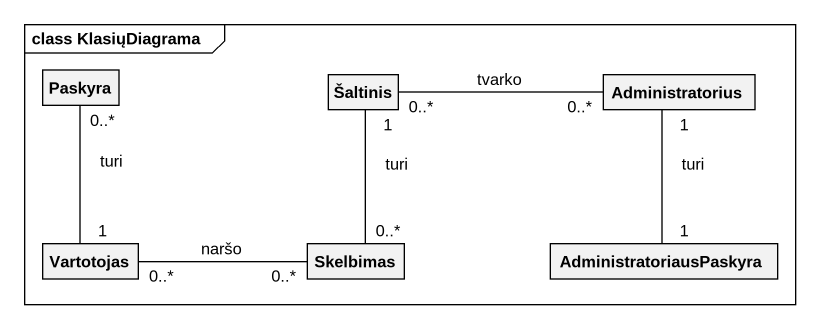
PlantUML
@startuml
mainframe class KlasiųDiagrama
hide circle
hide empty members
class Paskyra
class Šaltinis
class Administratorius
class Vartotojas
class Skelbimas
class AdministratoriausPaskyra
Administratorius "0..*" -left- "0..*" Šaltinis : tvarko
Administratorius "1" -- "1" AdministratoriausPaskyra : turi
Vartotojas "1" -up- "0..*" Paskyra : turi
Vartotojas "0..*" -right- "0..*" Skelbimas : naršo
Skelbimas "0..*" -up- "1" Šaltinis : turi
@enduml
